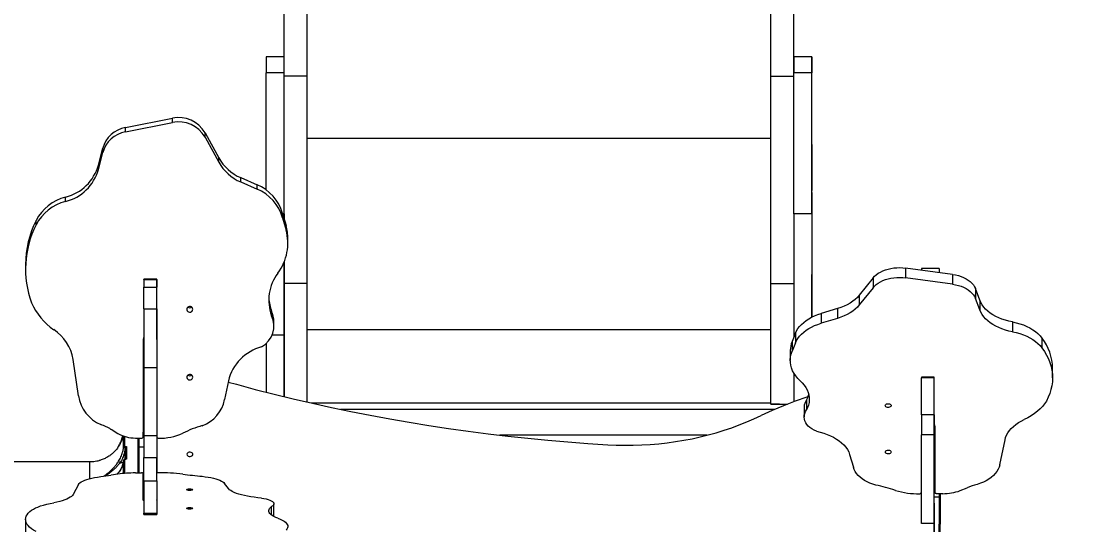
# Model space of a CAD drawing. Header units: millimetres. Extents: x -6431 to 4834, y -6422 to 4807.
# Drawn here: x 2226 to 3475, y -609 to -16 of the extents above; entities that cross this region are included whole.
import ezdxf

# ---------------------------------------------------------------- set-up
doc = ezdxf.new("R2010")
doc.units = ezdxf.units.MM
for name, color, linetype in [('DIKOM_ОБЪЕКТ', 7, 'Continuous'), ('DIKOM_РАЗМЕР_ЗОНА', 7, 'Continuous'), ('DIKOM_РАЗМЕР_ОБЪЕКТА', 7, 'Continuous')]:
    doc.layers.add(name, color=color, linetype=linetype)
doc.styles.add('style1', font='arial.ttf', dxfattribs={"width": 0.8})
doc.dimstyles.new('1-50', dxfattribs={"dimtxt": 300, "dimasz": 200, "dimexe": 100, "dimexo": 0, "dimgap": 100, "dimtad": 0, "dimdec": 0, "dimtxsty": 'style1', "dimcen": 0, "dimclrd": 7, "dimclre": 7, "dimadec": 1, "dimazin": 2, "dimtfac": 1, "dimtdec": 0, "dimtmove": 1, "dimatfit": 3, "dimfxl": 0, "dimlwd": 25, "dimlwe": 18, "dimarcsym": 0})

# ---------------------------------------------------------------- blocks, each defined once
blk = doc.blocks.new('*D13')
at = {"layer": 'Defpoints', "color": 0, "transparency": 16777216}
for p in [(-3965.6, 378.4), (3334.4, -1220.4), (3334.4, -3843.4)]:
    blk.add_point(p, dxfattribs=at)
at = {"layer": 'DIKOM_РАЗМЕР_ОБЪЕКТА', "color": 7, "lineweight": 18, "transparency": 16777216}
for p, q in [((-3965.6, 378.4), (-3965.6, -3943.4)), ((3334.4, -1220.4), (3334.4, -3943.4))]:
    blk.add_line(p, q, dxfattribs=at)
at = {"layer": 'DIKOM_РАЗМЕР_ОБЪЕКТА', "color": 7, "lineweight": 25, "transparency": 16777216}
for p, q in [((-3765.6, -3843.4), (-182.1, -3843.4)), ((3134.4, -3843.4), (731.8, -3843.4))]:
    blk.add_line(p, q, dxfattribs=at)
at = {"layer": 'DIKOM_РАЗМЕР_ОБЪЕКТА', "color": 7, "transparency": 16777216}
for points in [[(-3765.6, -3810), (-3765.6, -3876.7), (-3965.6, -3843.4)], [(3134.4, -3810), (3134.4, -3876.7), (3334.4, -3843.4)]]:
    blk.add_solid(points, dxfattribs=at)
at = {"layer": 'DIKOM_РАЗМЕР_ОБЪЕКТА', "color": 0, "transparency": 16777216, "insert": (274.9, -3843.4), "char_height": 300, "attachment_point": 5, "style": 'style1'}
blk.add_mtext('7300', dxfattribs=at)
blk = doc.blocks.new('*D16')
at = {"layer": 'Defpoints', "color": 0, "transparency": 16777216}
for p in [(-5966.6, 409.6), (4834.4, -963.9), (4834.4, -6224.9)]:
    blk.add_point(p, dxfattribs=at)
at = {"layer": 'DIKOM_РАЗМЕР_ЗОНА', "color": 7, "lineweight": 18, "transparency": 16777216}
for p, q in [((-5966.6, 409.6), (-5966.6, -6324.9)), ((4834.4, -963.9), (4834.4, -6324.9))]:
    blk.add_line(p, q, dxfattribs=at)
at = {"layer": 'DIKOM_РАЗМЕР_ЗОНА', "color": 7, "lineweight": 25, "transparency": 16777216}
for p, q in [((-5766.6, -6224.9), (924.4, -6224.9)), ((4634.4, -6224.9), (2004.2, -6224.9))]:
    blk.add_line(p, q, dxfattribs=at)
at = {"layer": 'DIKOM_РАЗМЕР_ЗОНА', "color": 7, "transparency": 16777216}
for points in [[(-5766.6, -6191.5), (-5766.6, -6258.2), (-5966.6, -6224.9)], [(4634.4, -6191.5), (4634.4, -6258.2), (4834.4, -6224.9)]]:
    blk.add_solid(points, dxfattribs=at)
at = {"layer": 'DIKOM_РАЗМЕР_ЗОНА', "color": 0, "transparency": 16777216, "insert": (1464.3, -6224.9), "char_height": 300, "attachment_point": 5, "style": 'style1'}
blk.add_mtext('10800', dxfattribs=at)

msp = doc.modelspace()

# ---------------------------------------------------------------- linework, layer by layer
at = {"layer": 'DIKOM_ОБЪЕКТ', "color": 7, "linetype": 'Continuous', "lineweight": 15}
for p, q in [((2535.7, -81), (2535.7, 601.9)), ((2562.7, -81), (2562.7, 601.9)), ((3108.7, -81), (3108.7, 601.9)), ((3135.7, -79.6), (3135.7, 601.9)), ((2562.7, -153.9), (2562.7, 414.5)), ((3135.7, -58), (3135.7, 375.7)), ((2535.7, -58), (2514.7, -58)), ((3156.7, -58), (3135.7, -58)), ((2535.7, -76.8), (2514.7, -76.8)), ((2562.7, -81), (2535.7, -81)), ((3108.7, -81), (3135.7, -81)), ((3156.7, -76.8), (3135.7, -76.8)), ((2348.9, -141.3), (2404.2, -130.3)), ((2348.9, -146.4), (2404.2, -135.4)), ((2404.2, -135.4), (2404.2, -130.3)), ((2348.9, -146.4), (2348.9, -141.3)), ((2442.6, -152.5), (2442.6, -147.4)), ((2442.6, -147.4), (2458.8, -176.9)), ((2442.6, -152.5), (2458.8, -182.1)), ((2562.7, -153.9), (3108.7, -153.9)), ((2317, -185.6), (2322.1, -165.7)), ((2317, -190.7), (2322.1, -170.8)), ((2322.1, -170.8), (2322.1, -165.7)), ((2317, -190.7), (2317, -185.6)), ((2458.8, -182.1), (2458.8, -176.9)), ((3156.7, -217.6), (3156.7, -177.4)), ((3156.7, -182.7), (3156.7, -215.3)), ((2562.7, -200.9), (2562.7, -192.9)), ((3156.7, -192.9), (3156.7, -200.8)), ((2484.6, -205.3), (2484.6, -200.2)), ((2484.6, -200.2), (2503.8, -208.6)), ((2484.6, -205.3), (2503.8, -213.7)), ((2503.8, -213.7), (2503.8, -208.6)), ((2278.5, -228.3), (2278.5, -223.1)), ((3156.7, -225.5), (3156.7, -215.3)), ((3156.7, -217.6), (3156.7, -314.1)), ((3156.7, -217.6), (3156.7, -217.6)), ((3156.7, -225.5), (3156.7, -315.5)), ((3156.7, -228.1), (3156.7, -314.1)), ((2533.8, -247.4), (2533.8, -242.3)), ((2533.8, -242.3), (2537.9, -256.7)), ((2533.8, -247.4), (2537.9, -261.9)), ((2535.7, -242.9), (2534, -242.9)), ((2535.7, -242.9), (2535.7, -249)), ((3156.7, -242.9), (3135.7, -242.9)), ((2243.7, -255.9), (2243.7, -250.7)), ((2537.9, -261.9), (2537.9, -256.7)), ((2540, -277.5), (2540, -272.4)), ((2535.7, -299.5), (2535.7, -385.6)), ((2535.7, -325), (2535.7, -299.5)), ((2231.3, -302.5), (2231.3, -307.6)), ((3267.2, -306.6), (3267.2, -318.1)), ((3322.5, -314.1), (3267.2, -306.6)), ((3306.7, -307.3), (3285.7, -307.3)), ((3285.7, -307.3), (3285.7, -309.1)), ((3306.7, -307.3), (3306.7, -312)), ((3306.7, -307.3), (3306.7, -307.3)), ((3306.7, -307.3), (3306.7, -312)), ((2385.7, -319.9), (2370.7, -319.9)), ((2370.7, -320), (2370.7, -319.9)), ((2370.7, -320), (2385.7, -320)), ((2370.7, -320), (2370.7, -329.3)), ((2385.7, -321.2), (2385.7, -319.9)), ((2385.7, -320), (2385.7, -329.3)), ((2385.7, -387), (2385.7, -321.2)), ((3156.7, -364.5), (3156.7, -314.1)), ((3156.7, -314.1), (3156.7, -364.5)), ((3156.7, -314.1), (3156.7, -314.1)), ((3156.7, -364.5), (3156.7, -315.5)), ((3228.8, -318.3), (3212.7, -338.5)), ((3228.8, -318.3), (3228.8, -329.8)), ((3322.5, -325.6), (3267.2, -318.1)), ((3322.5, -314.1), (3322.5, -325.6)), ((2370.7, -329.3), (2385.7, -329.3)), ((2370.7, -354.7), (2370.7, -329.3)), ((2385.7, -354.7), (2385.7, -329.3)), ((2562.7, -325), (2535.7, -325)), ((3108.7, -325), (3135.7, -325)), ((3228.8, -329.8), (3212.7, -350)), ((3349.3, -330.8), (3349.3, -342.3)), ((3354.4, -344.4), (3349.3, -330.8)), ((3212.7, -338.5), (3212.7, -350)), ((3354.4, -355.9), (3349.3, -342.3)), ((3354.4, -344.4), (3354.4, -355.9)), ((2370.7, -354.7), (2385.7, -354.7)), ((2370.7, -354.7), (2370.7, -423.6)), ((2385.7, -354.7), (2385.7, -423.6)), ((2520.9, -362.7), (2520.9, -357.6)), ((3186.9, -354.4), (3167.7, -360.2)), ((3167.7, -360.2), (3167.7, -371.6)), ((3186.9, -354.4), (3186.9, -365.9)), ((2523.7, -374.7), (2523.7, -369.6)), ((3186.9, -365.9), (3167.7, -371.6)), ((3393, -370.1), (3393, -381.6)), ((2535.7, -385.6), (2521.4, -385.6)), ((2535.7, -385.6), (2535.7, -457.9)), ((2562.7, -464.3), (2562.7, -378.8)), ((2562.7, -378.8), (3108.7, -378.8)), ((3137.6, -383.2), (3133.5, -393.1)), ((3135.7, -385.6), (3135.7, -387.8)), ((3136.6, -385.6), (3135.7, -385.6)), ((3137.6, -383.2), (3137.6, -394.7)), ((2369.7, -390.4), (2369.7, -504.8)), ((2369.7, -390.4), (2369.7, -499.7)), ((2385.7, -390.6), (2385.7, -387)), ((2514.7, -395.2), (2514.7, -452.7)), ((3133.5, -393.1), (3133.5, -404.6)), ((3137.6, -394.7), (3133.5, -404.6)), ((3427.7, -389), (3427.7, -400.5)), ((3131.4, -403.8), (3131.4, -415.3)), ((2293.5, -457), (2287.3, -414.2)), ((2370.7, -423.6), (2385.7, -423.6)), ((2562.7, -420.9), (2562.7, -412.9)), ((3440.1, -435.9), (3440.1, -424.4)), ((3135.7, -430.3), (3135.7, -463.9)), ((3300.7, -435), (3285.7, -435)), ((3285.7, -435), (3285.7, -435.7)), ((3300.7, -435.7), (3285.7, -435.7)), ((3285.7, -479.3), (3285.7, -435.7)), ((3300.7, -435.7), (3300.7, -435)), ((3300.7, -490.7), (3300.7, -435.5)), ((3300.7, -479.3), (3300.7, -435.7)), ((2470.1, -439.2), (2465.6, -461.4)), ((2369.7, -466.8), (2370.7, -466.8)), ((2567.6, -465.4), (3108.7, -465.4)), ((3113.4, -472.9), (2602.2, -472.9)), ((3118.7, -466.9), (3108.7, -466.9)), ((3108.7, -466.9), (3108.7, -466.9)), ((3108.7, -466.9), (3128.1, -466.9)), ((3118.2, -466.9), (3118.2, -466.9)), ((3118.2, -466.9), (3118.2, -466.9)), ((3118.7, -466.9), (3118.2, -466.9)), ((3118.7, -466.9), (3118.7, -466.9)), ((3147.7, -470.3), (3147.7, -481.8)), ((3150.5, -462.1), (3150.5, -473.6)), ((3300.7, -479.3), (3285.7, -479.3)), ((3285.7, -479.3), (3285.7, -502.8)), ((3300.7, -479.3), (3300.7, -502.8)), ((2340.1, -501.5), (2331.9, -496.5)), ((3300.7, -490.4), (3300.7, -492.1)), ((3301.7, -492.5), (3301.7, -570.8)), ((2360.6, -506.7), (2367.7, -506.7)), ((2364.7, -506.7), (2364.7, -516.8)), ((2369.7, -504.8), (2369.7, -499.7)), ((2370.7, -503.8), (2385.7, -503.8)), ((2370.7, -503.8), (2370.7, -529.6)), ((2385.7, -503.8), (2385.7, -529.6)), ((2385.7, -505), (2385.7, -527.8)), ((2385.7, -505.1), (2385.7, -548.1)), ((3033.6, -503.3), (2789.7, -503.3)), ((3300.7, -502.8), (3285.7, -502.8)), ((3285.7, -607), (3285.7, -502.8)), ((3300.7, -607), (3300.7, -502.8)), ((3301.7, -505.8), (3300.7, -505.8)), ((3377.9, -538.1), (3384.2, -508.8)), ((2348.7, -516.4), (2348.7, -516.4)), ((2348.7, -517.7), (2348.7, -516.4)), ((2348.7, -517.7), (2348.7, -516.4)), ((2348.7, -517.7), (2348.7, -517.7)), ((2348.7, -531.6), (2348.7, -517.7)), ((2364.7, -516.8), (2364.7, -547.6)), ((2364.7, -516.8), (2370.7, -516.8)), ((3300.7, -512.5), (3300.7, -520.5)), ((3300.7, -512.5), (3300.7, -520.4)), ((2306.8, -534.8), (1936.7, -534.8)), ((2342.6, -535.6), (2346.2, -535.6)), ((2346.7, -548.3), (2346.7, -533)), ((2347.7, -532.1), (2347.7, -548.2)), ((2348.7, -531.6), (2348.6, -531.6)), ((2348.6, -531.6), (2348.6, -531.7)), ((2348.7, -531.7), (2348.6, -531.7)), ((2348.7, -531.6), (2348.7, -531.7)), ((2370.7, -529.6), (2385.7, -529.6)), ((2370.7, -557), (2370.7, -529.6)), ((2385.7, -527.7), (2385.7, -527.9)), ((2385.7, -557), (2385.7, -529.6)), ((3201.3, -525.9), (3205.8, -541.1)), ((3301.7, -531.8), (3300.7, -531.8)), ((2340.1, -549.1), (2331.9, -550.4)), ((2360.6, -547.6), (2367.7, -547.6)), ((2369.7, -579.6), (2369.7, -548.1)), ((2369.7, -562.6), (2369.7, -548.1)), ((2293.5, -561.3), (2287.3, -573.1)), ((2370.7, -557), (2385.7, -557)), ((2370.7, -557), (2370.7, -595.1)), ((2385.7, -557), (2385.7, -595.1)), ((2470.1, -566.2), (2465.6, -560.1)), ((3300.7, -560.4), (3300.7, -567.4)), ((2369.7, -579.6), (2369.7, -562.6)), ((3310.9, -572.1), (3303.7, -572.1)), ((3306.7, -572.1), (3306.7, -607.9)), ((3306.7, -572.1), (3306.7, -576.2)), ((3307.7, -572.1), (3307.7, -607.9)), ((3307.7, -659.6), (3307.7, -572.1)), ((3331.4, -568.5), (3339.5, -565.1)), ((2385.7, -579.7), (2385.7, -579.5)), ((2385.7, -579.7), (2385.7, -596.7)), ((2523.7, -598.4), (2523.7, -584)), ((3306.7, -576.2), (3300.7, -576.2)), ((3300.7, -583.1), (3300.7, -672)), ((3306.7, -576.2), (3306.7, -624.3)), ((2370.7, -595.1), (2385.7, -595.1)), ((2370.7, -596.7), (2370.7, -595.1)), ((2370.7, -596.7), (2385.7, -596.7)), ((2385.7, -595.1), (2385.7, -596.7)), ((2520.9, -597.3), (2520.9, -587.3)), ((2523.7, -598.4), (2523.6, -599)), ((2231.3, -602.4), (2231.3, -616.9)), ((3300.7, -607), (3285.7, -607)), ((3300.7, -832.6), (3300.7, -607)), ((3307.7, -607.9), (3306.7, -607.9))]:
    msp.add_line(p, q, dxfattribs=at)
at = {"layer": 'DIKOM_ОБЪЕКТ', "color": 7, "linetype": 'Continuous', "lineweight": 15, "flags": 128}
for points in [[(2514.7, -58), (2514.7, -58), (2514.7, -58.3), (2514.7, -59), (2514.7, -60), (2514.7, -61.4), (2514.7, -63.2), (2514.7, -65.2), (2514.7, -67.7), (2514.7, -70.4), (2514.7, -73.5), (2514.7, -76.8)], [(3135.7, -58), (3135.7, -58), (3135.7, -58.3), (3135.7, -59), (3135.7, -60), (3135.7, -61.4), (3135.7, -63.2), (3135.7, -65.2), (3135.7, -67.7), (3135.7, -70.4), (3135.7, -73.5), (3135.7, -76.8)], [(3156.7, -228.1), (3156.7, -223.4), (3156.7, -218.4), (3156.7, -213.3), (3156.7, -207.9), (3156.7, -202.4), (3156.7, -196.7), (3156.7, -191), (3156.7, -185.1), (3156.7, -179.1), (3156.7, -173.1), (3156.7, -167), (3156.7, -160.9), (3156.7, -154.9), (3156.7, -148.8), (3156.7, -142.8), (3156.7, -136.8), (3156.7, -130.9), (3156.7, -125.2), (3156.7, -119.5), (3156.7, -114), (3156.7, -108.7), (3156.7, -103.6), (3156.7, -98.6), (3156.7, -93.9), (3156.7, -89.4), (3156.7, -85.1), (3156.7, -81.2), (3156.7, -77.4), (3156.7, -74), (3156.7, -70.9), (3156.7, -68.1), (3156.7, -65.7), (3156.7, -63.5), (3156.7, -61.7), (3156.7, -60.3), (3156.7, -59.2), (3156.7, -58.4), (3156.7, -58), (3156.7, -58), (3156.7, -58.3), (3156.7, -59), (3156.7, -60), (3156.7, -61.4), (3156.7, -63.2), (3156.7, -65.2), (3156.7, -67.7), (3156.7, -70.4), (3156.7, -73.5), (3156.7, -76.8)], [(2514.7, -214.9), (2514.7, -209.7), (2514.7, -197.9), (2514.7, -185.8), (2514.7, -173.3), (2514.7, -160.5), (2514.7, -147.4), (2514.7, -134), (2514.7, -120.2), (2514.7, -106), (2514.7, -91.6), (2514.7, -76.8)], [(2535.7, -242.9), (2535.7, -232.2), (2535.7, -221.1), (2535.7, -209.7), (2535.7, -197.9), (2535.7, -185.8), (2535.7, -173.3), (2535.7, -160.5), (2535.7, -147.4), (2535.7, -134), (2535.7, -120.2), (2535.7, -106), (2535.7, -91.6), (2535.7, -79.6)], [(2535.7, -249), (2535.7, -245.2), (2535.7, -233.9), (2535.7, -222.8), (2535.7, -211.7), (2535.7, -200.7), (2535.7, -189.8), (2535.7, -179.1), (2535.7, -168.5), (2535.7, -158.1), (2535.7, -147.8), (2535.7, -137.6), (2535.7, -127.7), (2535.7, -117.9), (2535.7, -108.4), (2535.7, -99.1), (2535.7, -89.9), (2535.7, -81)], [(2562.7, -325), (2562.7, -313.5), (2562.7, -302.1), (2562.7, -290.6), (2562.7, -279.2), (2562.7, -267.8), (2562.7, -256.5), (2562.7, -245.2), (2562.7, -233.9), (2562.7, -222.8), (2562.7, -211.7), (2562.7, -200.7), (2562.7, -189.8), (2562.7, -179.1), (2562.7, -168.5), (2562.7, -158.1), (2562.7, -147.8), (2562.7, -137.6), (2562.7, -127.7), (2562.7, -117.9), (2562.7, -108.4), (2562.7, -99.1), (2562.7, -89.9), (2562.7, -81)], [(3108.7, -325), (3108.7, -313.5), (3108.7, -302.1), (3108.7, -290.6), (3108.7, -279.2), (3108.7, -267.8), (3108.7, -256.5), (3108.7, -245.2), (3108.7, -233.9), (3108.7, -222.8), (3108.7, -211.7), (3108.7, -200.7), (3108.7, -189.8), (3108.7, -179.1), (3108.7, -168.5), (3108.7, -158.1), (3108.7, -147.8), (3108.7, -137.6), (3108.7, -127.7), (3108.7, -117.9), (3108.7, -108.4), (3108.7, -99.1), (3108.7, -89.9), (3108.7, -81)], [(3135.7, -242.9), (3135.7, -232.2), (3135.7, -221.1), (3135.7, -209.7), (3135.7, -197.9), (3135.7, -185.8), (3135.7, -173.3), (3135.7, -160.5), (3135.7, -147.4), (3135.7, -134), (3135.7, -120.2), (3135.7, -106), (3135.7, -91.6), (3135.7, -76.8)], [(3156.7, -242.9), (3156.7, -232.2), (3156.7, -221.1), (3156.7, -209.7), (3156.7, -197.9), (3156.7, -185.8), (3156.7, -173.3), (3156.7, -160.5), (3156.7, -147.4), (3156.7, -134), (3156.7, -120.2), (3156.7, -106), (3156.7, -91.6), (3156.7, -76.8)], [(2562.7, -378.8), (2562.7, -367.7), (2562.7, -356.6), (2562.7, -345.6), (2562.7, -334.5), (2562.7, -323.5), (2562.7, -312.6), (2562.7, -301.7), (2562.7, -290.9), (2562.7, -280.2), (2562.7, -269.6), (2562.7, -259.1), (2562.7, -248.8), (2562.7, -238.5), (2562.7, -228.4), (2562.7, -218.5), (2562.7, -208.7), (2562.7, -199.1), (2562.7, -189.6), (2562.7, -180.4), (2562.7, -171.3), (2562.7, -162.5), (2562.7, -153.9)], [(3156.7, -177.4), (3156.7, -174.3), (3156.7, -171.6), (3156.7, -169.1), (3156.7, -166.9), (3156.7, -165.1), (3156.7, -163.6), (3156.7, -162.4), (3156.7, -161.6), (3156.7, -161.1), (3156.7, -161.1), (3156.7, -161.4), (3156.7, -162), (3156.7, -163.1), (3156.7, -164.5), (3156.7, -166.2), (3156.7, -168.3), (3156.7, -170.6), (3156.7, -173.3), (3156.7, -176.2), (3156.7, -179.4), (3156.7, -182.7)], [(3135.7, -242.9), (3135.7, -245.3), (3135.7, -248), (3135.7, -251.1), (3135.7, -254.4), (3135.7, -258.1), (3135.7, -262.1), (3135.7, -266.3), (3135.7, -270.9), (3135.7, -275.7), (3135.7, -280.7), (3135.7, -286), (3135.7, -291.6), (3135.7, -297.3), (3135.7, -303.3), (3135.7, -309.5), (3135.7, -315.8), (3135.7, -322.3), (3135.7, -329), (3135.7, -335.8), (3135.7, -342.7), (3135.7, -349.7), (3135.7, -356.8), (3135.7, -363.9), (3135.7, -371.1), (3135.7, -378.4), (3135.7, -385.6)], [(3156.7, -242.9), (3156.7, -245.3), (3156.7, -248), (3156.7, -251.1), (3156.7, -254.4), (3156.7, -258.1), (3156.7, -262.1), (3156.7, -266.3), (3156.7, -270.9), (3156.7, -275.7), (3156.7, -280.7), (3156.7, -286), (3156.7, -291.6), (3156.7, -297.3), (3156.7, -303.3), (3156.7, -309.5), (3156.7, -315.8), (3156.7, -322.3), (3156.7, -329), (3156.7, -335.8), (3156.7, -342.7), (3156.7, -349.7), (3156.7, -356.8), (3156.7, -363.9), (3156.7, -364.5)], [(3228.8, -318.3), (3230.6, -316.3), (3232.6, -314.5), (3235, -312.8), (3237.6, -311.3), (3240.4, -309.9), (3243.4, -308.8), (3246.5, -307.8), (3249.9, -307), (3253.3, -306.5), (3256.7, -306.2), (3260.2, -306.1), (3263.8, -306.2), (3267.2, -306.6)], [(3228.8, -329.8), (3230.6, -327.8), (3232.6, -326), (3235, -324.3), (3237.6, -322.8), (3240.4, -321.4), (3243.4, -320.3), (3246.5, -319.3), (3249.9, -318.5), (3253.3, -318), (3256.7, -317.7), (3260.2, -317.6), (3263.8, -317.7), (3267.2, -318.1)], [(3322.5, -314.1), (3326, -314.7), (3329.3, -315.5), (3332.5, -316.6), (3335.5, -317.8), (3338.3, -319.2), (3340.9, -320.8), (3343.2, -322.6), (3345.2, -324.5), (3346.9, -326.5), (3348.3, -328.6), (3349.3, -330.8)], [(2535.7, -458), (2535.7, -455.5), (2535.7, -452.5), (2535.7, -449.3), (2535.7, -445.7), (2535.7, -441.7), (2535.7, -437.5), (2535.7, -433), (2535.7, -428.2), (2535.7, -423.2), (2535.7, -417.9), (2535.7, -412.4), (2535.7, -406.6), (2535.7, -400.6), (2535.7, -394.4), (2535.7, -388), (2535.7, -381.5), (2535.7, -374.8), (2535.7, -368), (2535.7, -361), (2535.7, -353.9), (2535.7, -346.8), (2535.7, -339.6), (2535.7, -332.3), (2535.7, -325)], [(2562.7, -464.3), (2562.7, -464), (2562.7, -462.4), (2562.7, -460.4), (2562.7, -458.1), (2562.7, -455.5), (2562.7, -452.5), (2562.7, -449.3), (2562.7, -445.7), (2562.7, -441.7), (2562.7, -437.5), (2562.7, -433), (2562.7, -428.2), (2562.7, -423.2), (2562.7, -417.9), (2562.7, -412.4), (2562.7, -406.6), (2562.7, -400.6), (2562.7, -394.4), (2562.7, -388), (2562.7, -381.5), (2562.7, -374.8), (2562.7, -368), (2562.7, -361), (2562.7, -353.9), (2562.7, -346.8), (2562.7, -339.6), (2562.7, -332.3), (2562.7, -325)], [(3108.7, -466.9), (3108.7, -466.7), (3108.7, -466.1), (3108.7, -465.3), (3108.7, -464), (3108.7, -462.4), (3108.7, -460.4), (3108.7, -458.1), (3108.7, -455.5), (3108.7, -452.5), (3108.7, -449.3), (3108.7, -445.7), (3108.7, -441.7), (3108.7, -437.5), (3108.7, -433), (3108.7, -428.2), (3108.7, -423.2), (3108.7, -417.9), (3108.7, -412.4), (3108.7, -406.6), (3108.7, -400.6), (3108.7, -394.4), (3108.7, -388), (3108.7, -381.5), (3108.7, -374.8), (3108.7, -368), (3108.7, -361), (3108.7, -353.9), (3108.7, -346.8), (3108.7, -339.6), (3108.7, -332.3), (3108.7, -325)], [(3322.5, -325.6), (3326, -326.2), (3329.3, -327), (3332.5, -328), (3335.5, -329.3), (3338.3, -330.7), (3340.9, -332.3), (3343.2, -334.1), (3345.2, -336), (3346.9, -338), (3348.3, -340.1), (3349.3, -342.3)], [(3212.7, -338.5), (3210.4, -341.1), (3207.8, -343.5), (3205, -345.7), (3201.8, -347.9), (3198.4, -349.8), (3194.8, -351.5), (3190.9, -353.1), (3186.9, -354.4)], [(3393, -370.1), (3388.7, -369.2), (3384.6, -368.1), (3380.6, -366.8), (3376.8, -365.3), (3373.2, -363.5), (3369.9, -361.6), (3366.8, -359.6), (3363.9, -357.3), (3361.4, -355), (3359.1, -352.5), (3357.2, -349.9), (3355.6, -347.2), (3354.4, -344.4)], [(2428.2, -355.2), (2428, -354.1), (2427.5, -353.2), (2426.6, -352.4), (2425.6, -352), (2424.4, -351.9), (2423.3, -352.2), (2422.3, -352.8), (2421.6, -353.6), (2421.3, -354.6), (2421.3, -355.7), (2421.6, -356.8), (2422.3, -357.6), (2423.3, -358.2), (2424.4, -358.5), (2425.6, -358.4), (2426.6, -357.9), (2427.5, -357.2), (2428, -356.3), (2428.2, -355.2)], [(3137.6, -383.2), (3138.9, -380.5), (3140.5, -377.9), (3142.4, -375.4), (3144.7, -372.9), (3147.2, -370.6), (3150.1, -368.5), (3153.1, -366.4), (3156.5, -364.6), (3160, -362.9), (3163.7, -361.4), (3167.7, -360.2)], [(3212.7, -350), (3210.4, -352.5), (3207.8, -355), (3205, -357.2), (3201.8, -359.3), (3198.4, -361.3), (3194.8, -363), (3190.9, -364.6), (3186.9, -365.9)], [(3393, -381.6), (3388.7, -380.7), (3384.6, -379.6), (3380.6, -378.3), (3376.8, -376.7), (3373.2, -375), (3369.9, -373.1), (3366.8, -371.1), (3363.9, -368.8), (3361.4, -366.5), (3359.1, -364), (3357.2, -361.4), (3355.6, -358.7), (3354.4, -355.9)], [(3137.6, -394.7), (3138.9, -392), (3140.5, -389.4), (3142.4, -386.8), (3144.7, -384.4), (3147.2, -382.1), (3150.1, -379.9), (3153.1, -377.9), (3156.5, -376.1), (3160, -374.4), (3163.7, -372.9), (3167.7, -371.6)], [(3393, -370.1), (3397.4, -371), (3401.7, -372.2), (3405.9, -373.6), (3409.8, -375.3), (3413.5, -377.1), (3417, -379.2), (3420.2, -381.4), (3423, -383.8), (3425.6, -386.3), (3427.7, -389)], [(3393, -381.6), (3397.4, -382.5), (3401.7, -383.7), (3405.9, -385.1), (3409.8, -386.8), (3413.5, -388.6), (3417, -390.7), (3420.2, -392.9), (3423, -395.3), (3425.6, -397.8), (3427.7, -400.5)], [(3143.1, -439.3), (3140.3, -436.5), (3137.9, -433.6), (3135.9, -430.6), (3134.2, -427.4), (3132.9, -424.2), (3132, -421), (3131.5, -417.7), (3131.4, -414.4), (3131.7, -411.1), (3132.4, -407.8), (3133.5, -404.6)], [(3427.7, -400.5), (3430.6, -404.7), (3433.1, -409), (3435.3, -413.4), (3437, -417.8), (3438.4, -422.3), (3439.4, -426.9), (3440, -431.4), (3440.1, -436), (3439.9, -440.6), (3439.3, -445.2), (3438.3, -449.7), (3436.9, -454.3), (3435.1, -458.7), (3433, -463.1)], [(2370.7, -423.6), (2370.7, -428.3), (2370.7, -433.1), (2370.7, -437.9), (2370.7, -442.7), (2370.7, -447.5), (2370.7, -452.4), (2370.7, -457.1), (2370.7, -461.8), (2370.7, -466.4), (2370.7, -470.9), (2370.7, -475.2), (2370.7, -479.4), (2370.7, -483.4), (2370.7, -487.1), (2370.7, -490.6), (2370.7, -493.8), (2370.7, -496.8), (2370.7, -499.4), (2370.7, -501.8), (2370.7, -503.8)], [(2385.7, -423.6), (2385.7, -428.3), (2385.7, -433.1), (2385.7, -437.9), (2385.7, -442.7), (2385.7, -447.5), (2385.7, -452.4), (2385.7, -457.1), (2385.7, -461.8), (2385.7, -466.4), (2385.7, -470.9), (2385.7, -475.2), (2385.7, -479.4), (2385.7, -483.4), (2385.7, -487.1), (2385.7, -490.6), (2385.7, -493.8), (2385.7, -496.8), (2385.7, -499.4), (2385.7, -501.8), (2385.7, -503.8)], [(2428.2, -435.1), (2428, -434), (2427.5, -433), (2426.6, -432.3), (2425.6, -431.9), (2424.4, -431.8), (2423.3, -432.1), (2422.3, -432.6), (2421.6, -433.5), (2421.3, -434.5), (2421.3, -435.6), (2421.6, -436.6), (2422.3, -437.5), (2423.3, -438.1), (2424.4, -438.3), (2425.6, -438.3), (2426.6, -437.8), (2427.5, -437.1), (2428, -436.1), (2428.2, -435.1)], [(2469.8, -440.8), (2479.5, -443.4), (2501.7, -449.4), (2524, -455), (2546.4, -460.5), (2568.9, -465.7), (2591.5, -470.6), (2614.2, -475.3), (2637.1, -479.8), (2660, -484.1), (2683, -488.1), (2706.1, -491.8), (2729.2, -495.3), (2752.4, -498.6), (2775.7, -501.6), (2799.1, -504.4), (2822.5, -506.9), (2846, -509.2), (2869.5, -511.2), (2893, -512.9), (2916.6, -514.5)], [(3143.1, -439.3), (3145.6, -441.8), (3147.8, -444.4), (3149.7, -447.2), (3151.2, -450), (3152.4, -452.9), (3153.2, -455.9), (3153.7, -458.8), (3153.7, -461.8), (3153.5, -464.8), (3152.8, -467.8), (3151.8, -470.7), (3150.5, -473.6)], [(3152.4, -457.9), (3150.9, -458.4), (3137.1, -463.4), (3123.5, -468.7), (3110.2, -474.2), (3097, -480)], [(3162.3, -498.6), (3159.5, -497.4), (3156.9, -495.9), (3154.6, -494.3), (3152.6, -492.5), (3150.9, -490.6), (3149.6, -488.6), (3148.6, -486.5), (3148, -484.3), (3147.7, -482.1), (3147.9, -479.9), (3148.4, -477.8), (3149.3, -475.6), (3150.5, -473.6)], [(3243.2, -468.4), (3243.4, -467.7), (3243.9, -467), (3244.8, -466.5), (3245.8, -466.2), (3247, -466.2), (3248.1, -466.4), (3249.1, -466.8), (3249.8, -467.4), (3250.2, -468.1), (3250.2, -468.8), (3249.8, -469.5), (3249.1, -470.1), (3248.1, -470.5), (3247, -470.7), (3245.8, -470.6), (3244.8, -470.3), (3243.9, -469.8), (3243.4, -469.2), (3243.2, -468.4)], [(3433, -463.1), (3430.8, -466.3), (3428.3, -469.4), (3425.5, -472.3), (3422.3, -475.2), (3418.8, -477.9), (3415.1, -480.4), (3411, -482.7), (3406.7, -484.8)], [(2916.6, -514.5), (2926.6, -514.9), (2936.7, -515.1), (2946.7, -515), (2956.7, -514.7), (2966.7, -514.1), (2976.7, -513.3), (2986.6, -512.2), (2996.4, -510.8), (3006.2, -509.2), (3015.9, -507.4), (3025.4, -505.3), (3034.9, -502.9), (3044.3, -500.4), (3053.5, -497.5), (3062.5, -494.5), (3071.4, -491.2), (3080.1, -487.7), (3088.7, -484), (3097, -480)], [(3384.2, -508.8), (3384.9, -506), (3386.1, -503.2), (3387.6, -500.5), (3389.4, -497.8), (3391.6, -495.3), (3394.1, -492.9), (3396.8, -490.6), (3399.9, -488.5), (3403.2, -486.6), (3406.7, -484.8)], [(3162.3, -498.6), (3166.6, -499.6), (3170.9, -500.9), (3175, -502.3), (3178.9, -503.9), (3182.5, -505.8), (3185.9, -507.8), (3189.1, -510), (3191.9, -512.3), (3194.5, -514.8), (3196.7, -517.5), (3198.6, -520.2), (3200.2, -523), (3201.3, -525.9)], [(3300.7, -583.1), (3300.7, -581.3), (3300.7, -579.2), (3300.7, -576.8), (3300.7, -574.1), (3300.7, -571.1), (3300.7, -567.9), (3300.7, -564.4), (3300.7, -560.6), (3300.7, -556.7), (3300.7, -552.6), (3300.7, -548.3), (3300.7, -543.9), (3300.7, -539.4), (3300.7, -534.8), (3300.7, -530.2), (3300.7, -525.5), (3300.7, -520.9), (3300.7, -516.3), (3300.7, -511.7), (3300.7, -507.3), (3300.7, -502.9), (3300.7, -498.7), (3300.7, -494.7), (3300.7, -490.9), (3300.7, -490.4)], [(2346.7, -517), (2346.7, -513.8), (2346.7, -511), (2346.7, -508.4), (2346.7, -506), (2346.7, -504.3)], [(2347.7, -504.6), (2347.7, -505.1), (2347.7, -507.5), (2347.7, -510.1), (2347.7, -512.9), (2347.7, -516.1)], [(2363.7, -547.6), (2363.7, -547.1), (2363.7, -541.5), (2363.7, -536.2), (2363.7, -531.2), (2363.7, -526.5), (2363.7, -522.2), (2363.7, -518.2), (2363.7, -514.5), (2363.7, -511.2), (2363.7, -508.2), (2363.7, -506.7)], [(2349.2, -531.5), (2349.2, -530), (2349.2, -528.1), (2349.2, -526.2), (2349.2, -524.4), (2349.2, -522.7), (2349.2, -521), (2349.2, -519.4), (2349.2, -517.8)], [(2350.2, -516.9), (2350.2, -518.4), (2350.2, -520.1), (2350.2, -521.8), (2350.2, -523.5), (2350.2, -525.3), (2350.2, -527.2), (2350.2, -529.1), (2350.2, -531.1)], [(2421.2, -525.8), (2421.4, -526.6), (2421.9, -527.3), (2422.8, -527.9), (2423.8, -528.2), (2425, -528.3), (2426.1, -528.1), (2427.1, -527.6), (2427.8, -527), (2428.2, -526.2), (2428.2, -525.4), (2427.8, -524.6), (2427.1, -524), (2426.1, -523.5), (2425, -523.3), (2423.8, -523.4), (2422.8, -523.7), (2421.9, -524.3), (2421.4, -525), (2421.2, -525.8)], [(3243.2, -523.1), (3243.4, -522.3), (3243.9, -521.7), (3244.8, -521.2), (3245.8, -520.9), (3247, -520.8), (3248.1, -521), (3249.1, -521.4), (3249.8, -522), (3250.2, -522.7), (3250.2, -523.4), (3249.8, -524.1), (3249.1, -524.7), (3248.1, -525.1), (3247, -525.3), (3245.8, -525.3), (3244.8, -525), (3243.9, -524.5), (3243.4, -523.8), (3243.2, -523.1)], [(2306.8, -554.4), (2306.8, -553), (2306.8, -549.6), (2306.8, -546.6), (2306.8, -543.9), (2306.8, -541.6), (2306.8, -539.5), (2306.8, -537.9), (2306.8, -536.6), (2306.8, -535.7), (2306.8, -535.1), (2306.8, -534.8), (2306.8, -534.8)], [(3232.1, -562.1), (3228.5, -561), (3225.1, -559.7), (3221.9, -558.2), (3218.9, -556.5), (3216.1, -554.7), (3213.6, -552.7), (3211.4, -550.6), (3209.5, -548.4), (3207.9, -546), (3206.7, -543.6), (3205.8, -541.1)], [(3377.9, -538.1), (3377.2, -540.8), (3376, -543.4), (3374.5, -545.9), (3372.7, -548.4), (3370.5, -550.7), (3368, -552.9), (3365.2, -554.9), (3362.1, -556.8), (3358.8, -558.5), (3355.3, -559.9), (3351.5, -561.2)], [(2293.5, -561.3), (2294.3, -560.2), (2295.4, -559.2), (2296.9, -558.1), (2298.7, -557.2), (2300.9, -556.2), (2303.4, -555.3), (2306.2, -554.5), (2309.3, -553.8), (2312.6, -553.1), (2316.1, -552.5), (2319.9, -552)], [(2439.3, -551.6), (2442.9, -552.1), (2446.3, -552.6), (2449.5, -553.2), (2452.5, -553.9), (2455.3, -554.6), (2457.8, -555.4), (2460, -556.3), (2461.9, -557.2), (2463.5, -558.1), (2464.7, -559.1), (2465.6, -560.1)], [(2287.3, -573.1), (2286.5, -574.2), (2285.3, -575.3), (2283.8, -576.4), (2282, -577.5), (2279.8, -578.5), (2277.4, -579.5), (2274.6, -580.4), (2271.5, -581.2), (2268.2, -582), (2264.7, -582.7)], [(2428.2, -567.3), (2428, -567.6), (2427.5, -567.9), (2426.6, -568.1), (2425.6, -568.2), (2424.4, -568.2), (2423.3, -568.2), (2422.3, -568), (2421.6, -567.8), (2421.3, -567.5), (2421.3, -567.2), (2421.6, -566.9), (2422.3, -566.7), (2423.3, -566.5), (2424.4, -566.4), (2425.6, -566.5), (2426.6, -566.6), (2427.5, -566.8), (2428, -567), (2428.2, -567.3)], [(2509.2, -577.2), (2504.8, -576.8), (2500.5, -576.3), (2496.4, -575.7), (2492.6, -575), (2488.9, -574.3), (2485.5, -573.5), (2482.3, -572.6), (2479.5, -571.7), (2476.9, -570.7), (2474.7, -569.6), (2472.8, -568.5), (2471.2, -567.4), (2470.1, -566.2)], [(3303.7, -572.1), (3303.3, -572.1), (3303, -572), (3302.6, -571.9), (3302.3, -571.7), (3302, -571.5), (3301.9, -571.3), (3301.7, -571.1), (3301.7, -570.8)], [(2238.4, -591.5), (2240.6, -590.2), (2243.1, -588.9), (2245.9, -587.8), (2249.1, -586.6), (2252.6, -585.5), (2256.4, -584.5), (2260.4, -583.6), (2264.7, -582.7)], [(2509.2, -577.2), (2511.9, -577.7), (2514.5, -578.3), (2516.8, -578.9), (2518.8, -579.6), (2520.5, -580.4), (2521.8, -581.2), (2522.8, -582.1), (2523.4, -582.9), (2523.7, -583.8), (2523.5, -584.7), (2523, -585.6), (2522.2, -586.4), (2520.9, -587.3)], [(2243.7, -616.7), (2240.8, -615), (2238.3, -613.3), (2236.1, -611.5), (2234.4, -609.7), (2233, -607.9), (2232, -606.1), (2231.5, -604.2), (2231.3, -602.4), (2231.5, -600.5), (2232.1, -598.7), (2233.1, -596.8), (2234.5, -595), (2236.3, -593.2), (2238.4, -591.5)], [(2428.2, -589.3), (2428, -589.6), (2427.5, -589.9), (2426.6, -590.1), (2425.6, -590.2), (2424.4, -590.2), (2423.3, -590.2), (2422.3, -590), (2421.6, -589.8), (2421.3, -589.5), (2421.3, -589.2), (2421.6, -588.9), (2422.3, -588.7), (2423.3, -588.5), (2424.4, -588.4), (2425.6, -588.5), (2426.6, -588.6), (2427.5, -588.8), (2428, -589), (2428.2, -589.3)], [(2528.3, -601.1), (2525.8, -600), (2523.6, -599), (2521.7, -597.9), (2520.2, -596.7), (2519, -595.6), (2518.2, -594.4), (2517.8, -593.2), (2517.7, -592), (2517.9, -590.8), (2518.6, -589.6), (2519.6, -588.4), (2520.9, -587.3)], [(2528.3, -601.1), (2531.1, -602.2), (2533.5, -603.3), (2535.6, -604.6), (2537.2, -605.8), (2538.5, -607.1), (2539.4, -608.4), (2539.9, -609.7), (2540, -611.1), (2539.7, -612.4), (2539, -613.7), (2537.9, -615)], [(3306.7, -631.2), (3306.7, -630.8), (3306.7, -630.1), (3306.7, -629), (3306.7, -627.6), (3306.7, -625.8), (3306.7, -623.7), (3306.7, -621.2), (3306.7, -618.4), (3306.7, -615.3), (3306.7, -611.8), (3306.7, -607.9)], [(3307.7, -631.2), (3307.7, -630.8), (3307.7, -630.1), (3307.7, -629), (3307.7, -627.6), (3307.7, -625.8), (3307.7, -623.7), (3307.7, -621.2), (3307.7, -618.4), (3307.7, -615.3), (3307.7, -611.8), (3307.7, -607.9)]]:
    msp.add_lwpolyline(points, dxfattribs=at)
at = {"layer": 'DIKOM_ОБЪЕКТ', "color": 7, "linetype": 'Continuous', "lineweight": 15}
for centre, radius, start, end in [((2411.6, -165.2), 35.7, 29.9052, 101.9898), ((2411.6, -170.3), 35.7, 29.9047, 101.9901), ((2354.9, -174.8), 34, 100.22, 164.5543), ((2354.9, -179.9), 34, 100.2192, 164.5551), ((2265.7, -171.4), 53.2, 283.9011, 344.6004), ((2505.7, -150.9), 53.7, 209.059, 246.8447), ((2505.7, -156), 53.7, 209.0586, 246.8451), ((2265.7, -176.6), 53.2, 283.9011, 344.6004), ((2483.2, -257.2), 52.8, 16.3797, 67.0709), ((2291.8, -275.7), 54.2, 104.2566, 152.5853), ((2483.2, -262.3), 52.8, 16.3797, 67.0715), ((2291.8, -280.8), 54.2, 104.2561, 152.5858), ((2346, -302.6), 114.7, 153.1075, 179.9328), ((2345.4, -307.6), 114.1, 153.0563, 200.3981), ((2481.4, -277.5), 58.6, 323.2341, 15.48), ((2481.9, -272.4), 58.2, 0.0119, 15.6024), ((2570.5, -344.4), 52.9, 142.9587, 200.2237), ((2304, -319.9), 71.1, 202.7246, 236.4519), ((2570.3, -339.3), 52.7, 182.8355, 200.3268), ((2424.7, -349.7), 3.66, 233.2135, 306.7865), ((2496, -369.6), 27.6, 0.0538, 25.7423), ((2495.4, -374.7), 28.2, 299.1969, 25.1696), ((2236.5, -422), 51.3, 8.7781, 56.7087), ((2375.1, -390.4), 5.4, 144.5692, 179.8483), ((2523.5, -452.6), 55.1, 105.1154, 165.9697), ((3159.5, -403.9), 28.1, 157.486, 179.8448), ((3380.7, -425.4), 59.5, 0.936, 37.6825), ((2424.7, -429.6), 3.66, 233.2034, 306.795), ((2337.4, -449.9), 44.5, 189.2021, 246.7798), ((2424.3, -452.6), 42.3, 290.8281, 347.888), ((3126.5, -449), 27.4, 331.3332, 346.4951), ((3161.9, -470.5), 14.2, 143.7822, 179.2062), ((2298.7, -550.6), 63.5, 58.5121, 70.5454), ((2472.2, -610.4), 122.8, 105.5099, 117.0682), ((3298.7, -492.6), 2.99, 1.9605, 48.2508), ((2361.2, -461.2), 45.5, 242.2928, 269.1666), ((2367.8, -504.8), 1.94, 267.9373, 358.1471), ((2387.6, -504.9), 1.94, 181.7396, 269.6098), ((2390, -444.1), 62.7, 267.8621, 294.8043), ((2347.6, -517.1), 0.982, 88.8227, 174.3031), ((2350.2, -517.8), 0.977, 88.6304, 178.5747), ((2347.6, -533.1), 0.968, 87.8606, 172.9551), ((2350.2, -532.1), 1.03, 89.3824, 142.1375), ((2360.7, -696.9), 149.2, 90.0579, 97.9517), ((2368.2, -550), 2.38, 49.742, 101.4234), ((2387.2, -549.8), 2.27, 79.008, 131.0879), ((2390.3, -760), 212.5, 82.9704, 90.7142), ((2466.8, -186.6), 366, 262.0635, 265.6918), ((2303.3, -379.3), 173.4, 275.4692, 279.4711), ((3370, -638.3), 79.3, 103.4797, 112.6195), ((3202.3, -720), 160.7, 70.8184, 79.3283), ((3281.3, -484.1), 88.1, 252.7487, 271.6368), ((3284, -570.4), 1.75, 262.1722, 344.1778), ((3310.5, -509.3), 62.8, 270.3354, 289.4062), ((2370.9, -579.2), 1.28, 198.3836, 260.3564)]:
    msp.add_arc(centre, radius, start, end, dxfattribs=at)
for points, knots in [([(2346, -504), (2345.9, -504.3), (2345.6, -506.4), (2344.3, -509.9), (2342, -514.9), (2339.2, -519.1), (2336, -522.7), (2333.3, -525.2), (2331.3, -526.6), (2330.4, -527.4)], [0, 0, 0, 0, 0.037721, 0.243036, 0.403689, 0.641559, 0.763682, 0.885781, 1, 1, 1, 1]), ([(2339.7, -517.9), (2340.3, -517.1), (2341.4, -515.4), (2342.8, -512.7), (2343.5, -510.9), (2343.9, -510.1)], [0, 0, 0, 0, 0.315682, 0.686614, 1, 1, 1, 1]), ([(2343.9, -510.1), (2344, -509.7), (2344.8, -507.7), (2345.3, -505.6), (2345.8, -503.9)], [0, 0, 0, 0, 0.163958, 1, 1, 1, 1]), ([(2343.9, -510.1), (2343.9, -510.1), (2343.9, -510.1), (2343.9, -510.3), (2344, -510.4), (2344, -510.4)], [0, 0, 0, 0, 0.090422, 0.729954, 1, 1, 1, 1]), ([(2340.9, -533.9), (2341.9, -532.3), (2343.8, -528.9), (2345.5, -523.9), (2346.4, -519.9), (2346.6, -517.7), (2346.7, -517)], [0, 0, 0, 0, 0.318197, 0.643969, 0.875251, 1, 1, 1, 1]), ([(2348.7, -517.7), (2348.4, -520), (2347.8, -524.2), (2345.7, -530.2), (2343.6, -533.8), (2342.6, -535.6)], [0, 0, 0, 0, 0.359333, 0.675903, 1, 1, 1, 1]), ([(2348.7, -517.7), (2348.5, -517.7), (2348.1, -517.7), (2347.6, -517.6), (2347.1, -517.4), (2346.7, -517.2), (2346.7, -517.1), (2346.7, -517)], [0, 0, 0, 0, 0.142371, 0.357298, 0.571675, 0.785754, 1, 1, 1, 1]), ([(2347.7, -516.1), (2347.7, -516.1), (2347.7, -516.2), (2347.9, -516.3), (2348.1, -516.4), (2348.4, -516.4), (2348.6, -516.4), (2348.7, -516.4)], [0, 0, 0, 0, 0.214281, 0.428431, 0.642872, 0.857742, 1, 1, 1, 1]), ([(2348.7, -516.4), (2348.8, -516.4), (2349.1, -516.4), (2349.5, -516.5), (2349.9, -516.6), (2350.2, -516.7), (2350.2, -516.8), (2350.2, -516.9)], [0, 0, 0, 0, 0.140813, 0.355279, 0.570027, 0.784964, 1, 1, 1, 1]), ([(2349.2, -517.8), (2349.2, -517.8), (2349.2, -517.8), (2349.1, -517.7), (2349, -517.7), (2348.8, -517.7), (2348.7, -517.7), (2348.7, -517.7)], [0, 0, 0, 0, 0.215081, 0.429959, 0.644849, 0.859153, 1, 1, 1, 1]), ([(2317.4, -533.4), (2316.7, -533.6), (2314.8, -534.1), (2311.6, -534.6), (2308.8, -534.8), (2307.2, -534.8), (2306.8, -534.8)], [0, 0, 0, 0, 0.20168, 0.545844, 0.884772, 1, 1, 1, 1]), ([(2330.4, -527.4), (2328.9, -528.3), (2326, -530.2), (2322.2, -531.8), (2319.7, -532.7), (2318.3, -533.1), (2317.5, -533.3), (2317.4, -533.4), (2317.4, -533.4)], [0, 0, 0, 0, 0.288851, 0.577587, 0.746724, 0.833873, 0.920541, 1, 1, 1, 1]), ([(2323.2, -551.6), (2323.8, -551.2), (2326, -549.7), (2329.8, -546.7), (2333.8, -542.9), (2337, -539.2), (2339.2, -536.4), (2340.4, -534.6), (2340.9, -533.9)], [0, 0, 0, 0, 0.098643, 0.344704, 0.590361, 0.746185, 0.901789, 1, 1, 1, 1]), ([(2342.6, -535.6), (2342.6, -535.6), (2342.1, -536.2), (2340.8, -537.9), (2338.5, -540.5), (2335.2, -543.9), (2330.9, -547.4), (2327.3, -550), (2325.3, -551.2), (2325, -551.4)], [0, 0, 0, 0, 0.000087, 0.102086, 0.265792, 0.429703, 0.689616, 0.949893, 1, 1, 1, 1]), ([(2346.7, -533), (2346.4, -534.7), (2345.8, -538.2), (2343.6, -543.2), (2341.2, -546.9), (2339.4, -548.8), (2338.9, -549.3)], [0, 0, 0, 0, 0.299644, 0.607277, 0.890844, 1, 1, 1, 1]), ([(2340.9, -533.9), (2340.9, -533.9), (2340.9, -534), (2340.9, -534.1), (2341.1, -534.4), (2341.5, -534.8), (2342, -535.2), (2342.4, -535.5), (2342.6, -535.6)], [0, 0, 0, 0, 0.038092, 0.149188, 0.361887, 0.574584, 0.787272, 1, 1, 1, 1]), ([(2342.6, -535.6), (2342.6, -535.6), (2342.6, -535.6), (2342.6, -535.6), (2342.6, -535.6)], [0, 0, 0, 0, 0.621641, 1, 1, 1, 1]), ([(2346.6, -532.9), (2346.6, -533.4), (2346.4, -534.9), (2346.1, -536.5), (2345.8, -537.5), (2345.7, -537.6)], [0, 0, 0, 0, 0.342881, 0.924373, 1, 1, 1, 1]), ([(2348.6, -531.6), (2348.6, -531.6), (2348.3, -531.6), (2347.8, -531.7), (2347.2, -531.9), (2346.8, -532.3), (2346.7, -532.7), (2346.7, -532.9), (2346.7, -533)], [0, 0, 0, 0, 0.043243, 0.284751, 0.576426, 0.763448, 0.934895, 1, 1, 1, 1]), ([(2348.6, -531.7), (2348.5, -531.7), (2348.3, -531.7), (2348, -531.8), (2347.8, -531.9), (2347.7, -532), (2347.7, -532.1), (2347.7, -532.1)], [0, 0, 0, 0, 0.204006, 0.40802, 0.613538, 0.826535, 1, 1, 1, 1]), ([(2350.2, -531.1), (2350.2, -531.1), (2350.2, -531.2), (2350, -531.4), (2349.6, -531.6), (2349.2, -531.7), (2348.9, -531.7), (2348.7, -531.7)], [0, 0, 0, 0, 0.174171, 0.389585, 0.595817, 0.797865, 1, 1, 1, 1]), ([(2349.4, -531.5), (2349.4, -531.5), (2349.4, -531.5), (2349.4, -531.5), (2349.3, -531.5), (2349.1, -531.6), (2348.9, -531.6), (2348.8, -531.6), (2348.7, -531.6)], [0, 0, 0, 0, 0.011206, 0.189642, 0.367374, 0.594221, 0.833794, 1, 1, 1, 1]), ([(2345.7, -537.6), (2345.5, -538.4), (2345, -540.1), (2343.8, -542.6), (2342.3, -545.1), (2340.6, -547.4), (2339.4, -548.7), (2338.9, -549.3)], [0, 0, 0, 0, 0.189612, 0.407384, 0.623567, 0.836587, 1, 1, 1, 1])]:
    msp.add_open_spline(points, degree=3, knots=knots, dxfattribs=at)

# ---------------------------------------------------------------- dimensions: what is measured, and where the dimension line sits
at = {"layer": 'DIKOM_РАЗМЕР_ЗОНА'}
dim = msp.add_linear_dim(base=(4834.4, -6224.9), p1=(-5966.6, 409.6), p2=(4834.4, -963.9), text='10800', dimstyle='1-50', override={"dimscale": 1, "dimtix": 0, "dimtofl": 1, "dimtmove": 1, "dimatfit": 3}, dxfattribs=at)
dim.commit()
dim.dimension.update_dxf_attribs({"geometry": '*D16', "text_midpoint": (1464.3, -6224.9), "dimtype": 160})
at = {"layer": 'DIKOM_РАЗМЕР_ОБЪЕКТА'}
dim = msp.add_linear_dim(base=(3334.4, -3843.4), p1=(-3965.6, 378.4), p2=(3334.4, -1220.4), dimstyle='1-50', override={"dimscale": 1, "dimtix": 0, "dimtofl": 1, "dimtmove": 1, "dimatfit": 3}, dxfattribs=at)
dim.commit()
dim.dimension.update_dxf_attribs({"geometry": '*D13', "text_midpoint": (274.9, -3843.4), "dimtype": 160})

doc.saveas('drawing.dxf')
